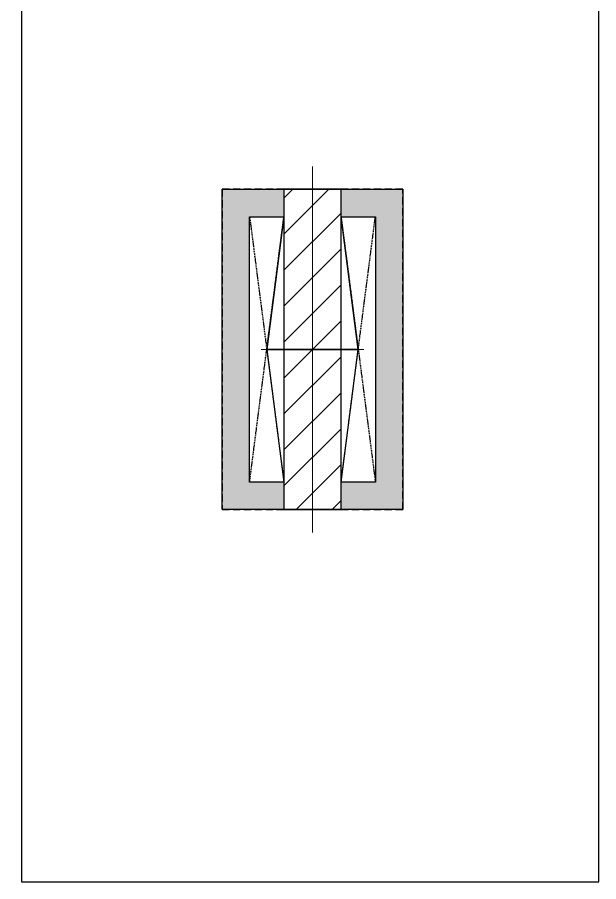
# Model space of a CAD drawing. Extents: x -40810 to 33675, y -2018 to 21213.
# Drawn here: x -18011.6 to -17757.4, y 7682.3 to 8060.2 of the extents above; entities that cross this region are included whole.
import ezdxf

# ---------------------------------------------------------------- set-up
doc = ezdxf.new("R2010")
doc.units = 0
doc.linetypes.add('HIDDEN2', pattern=[4.7625, 3.175, -1.5875])
doc.linetypes.add('TRAZO_HUECO', pattern=[0.75, 0.5, -0.25])
doc.layers.get('0').update_dxf_attribs({"color": 1, "lineweight": 9})
for name, color, linetype in [('1', 5, 'Continuous'), ('241', 7, 'TRAZO_HUECO'), ('3', 2, 'Continuous'), ('A_htc_alv', 7, 'Continuous'), ('SARR_2.2x7', 40, 'Continuous')]:
    doc.layers.add(name, color=color, linetype=linetype)
doc.layers.add('PILAR_EIXOS', color=1, linetype='Continuous', lineweight=0)

# ---------------------------------------------------------------- blocks, each defined once
blk = doc.blocks.new('Eixos do pilar')
at = {"layer": 'PILAR_EIXOS'}
for p, q in [((0, -0.5), (0, 0.5)), ((-0.5, 0), (0.5, 0))]:
    blk.add_line(p, q, dxfattribs=at)

msp = doc.modelspace()

# ---------------------------------------------------------------- hatches: boundary and pattern name
at = {"linetype": 'ByBlock'}
h = msp.add_hatch(dxfattribs=at)
h.set_pattern_fill('ANSI31', color=4, scale=3.5)
h.set_pattern_definition([(45, (33903.912, 13435.237), (-7.857724, 7.857724), [])])
h.paths.add_polyline_path([(-17895.075, 7845.05), (-17870.075, 7845.05), (-17870.075, 7985.05), (-17895.075, 7985.05)])
at = {"layer": 'A_htc_alv', "linetype": 'ByBlock'}
h = msp.add_hatch(color=60, dxfattribs=at)
h.dxf.hatch_style = 1
h.paths.add_polyline_path([(-17895.075, 7985.05), (-17922.075, 7985.05), (-17922.075, 7845.05), (-17895.075, 7845.05), (-17895.075, 7857.05), (-17910.075, 7857.05), (-17910.075, 7973.05), (-17895.075, 7973.05)])
h = msp.add_hatch(color=60, dxfattribs=at)
h.dxf.hatch_style = 1
h.paths.add_polyline_path([(-17843.075, 7985.05), (-17870.075, 7985.05), (-17870.075, 7973.05), (-17855.075, 7973.05), (-17855.075, 7857.05), (-17870.075, 7857.05), (-17870.075, 7845.05), (-17843.075, 7845.05)])

# ---------------------------------------------------------------- linework, layer by layer
at = {"layer": '1'}
for points in [[(-18011.65, 8470.05), (-18009.775, 8470.05), (-18009.775, 7682.35), (-17757.425, 7682.35)], [(-17757.425, 7682.35), (-17757.425, 8465.05)]]:
    msp.add_lwpolyline(points, dxfattribs=at)
at = {"layer": '1', "linetype": 'HIDDEN2'}
for points in [[(-17895.075, 7985.05), (-17922.075, 7985.05)], [(-17922.075, 7985.05), (-17922.075, 7845.05)], [(-17843.075, 7985.05), (-17870.075, 7985.05)], [(-17843.075, 7845.05), (-17843.075, 7985.05)], [(-17910.075, 7973.05), (-17895.075, 7973.05)], [(-17910.075, 7857.05), (-17910.075, 7973.05)], [(-17870.075, 7973.05), (-17855.075, 7973.05)], [(-17855.075, 7973.05), (-17855.075, 7857.05)], [(-17895.075, 7857.05), (-17910.075, 7857.05)], [(-17855.075, 7857.05), (-17870.075, 7857.05)], [(-17922.075, 7845.05), (-17895.075, 7845.05)], [(-17870.075, 7845.05), (-17843.075, 7845.05)]]:
    msp.add_lwpolyline(points, dxfattribs=at)
at = {"layer": '241'}
for p, q in [((-17910.075, 7857.05), (-17895.075, 7973.05)), ((-17910.075, 7973.05), (-17895.075, 7857.05)), ((-17870.075, 7857.05), (-17855.075, 7973.05)), ((-17870.075, 7973.05), (-17855.075, 7857.05))]:
    msp.add_line(p, q, dxfattribs=at)
at = {"layer": '3'}
msp.add_lwpolyline([(-17895.075, 7845.05), (-17870.075, 7845.05), (-17870.075, 7985.05), (-17895.075, 7985.05), (-17895.075, 7845.05)], dxfattribs=at)
at = {"layer": 'SARR_2.2x7', "linetype": 'Continuous', "ltscale": 30}
for points in [[(-17757.425, 8465.05), (-17853.575, 8465.05), (-17853.575, 8470.05), (-18009.775, 8470.05), (-18009.775, 7682.35), (-17757.425, 7682.35)], [(-17870.075, 7985.05), (-17843.075, 7985.05), (-17843.075, 7845.05), (-17870.075, 7845.05), (-17895.075, 7845.05), (-17922.075, 7845.05), (-17922.075, 7985.05), (-17895.075, 7985.05)], [(-17862.575, 7915.05), (-17870.075, 7973.05), (-17855.075, 7973.05), (-17855.075, 7857.05), (-17870.075, 7857.05), (-17862.575, 7915.05), (-17902.575, 7915.05), (-17895.075, 7857.05), (-17910.075, 7857.05), (-17910.075, 7973.05), (-17895.075, 7973.05), (-17902.575, 7915.05)]]:
    msp.add_lwpolyline(points, close=True, dxfattribs=at)

# ---------------------------------------------------------------- block references
at = {"layer": 'PILAR_EIXOS', "xscale": 45, "yscale": 160, "zscale": 100}
msp.add_blockref('Eixos do pilar', (-17882.575, 7915.05), dxfattribs=at)

doc.saveas('drawing.dxf')
